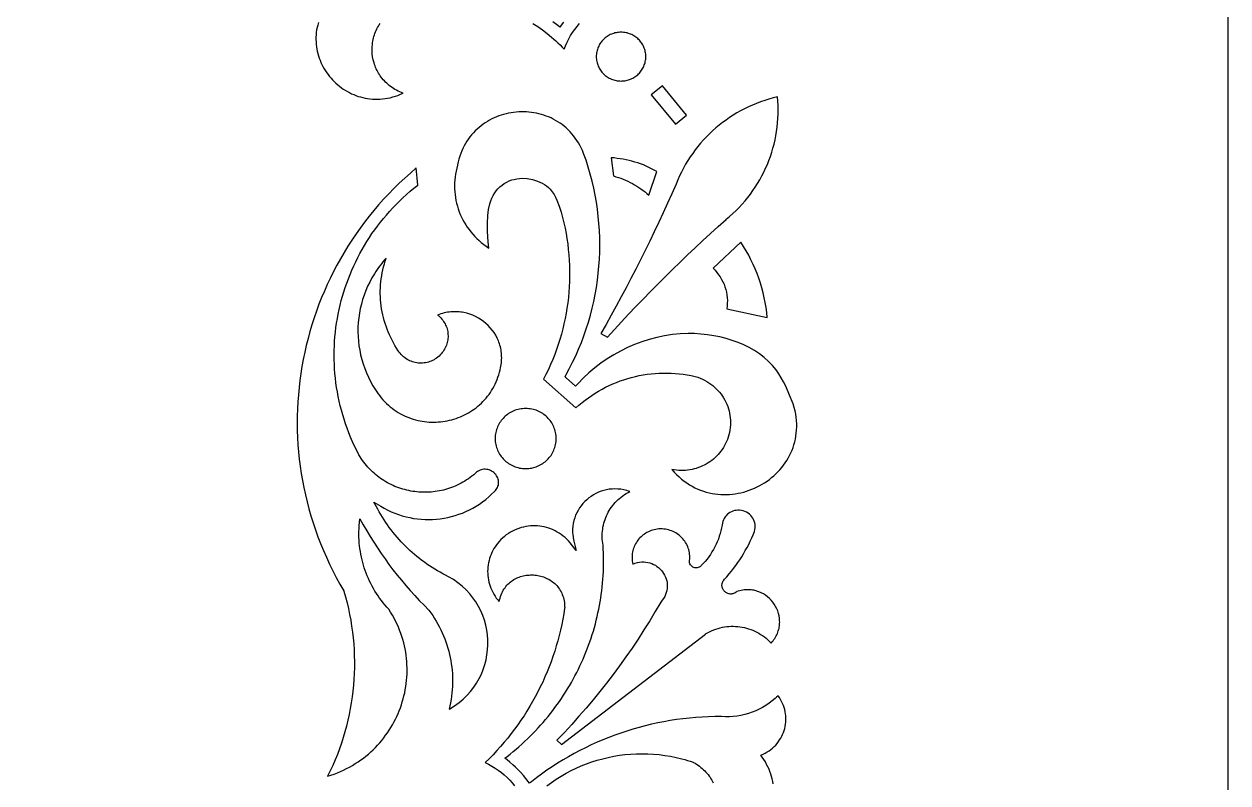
# Model space of a CAD drawing. Extents: x -978 to -643, y -359 to 426.
# Drawn here: x -810.8 to -643.3, y -173.8 to -68.3 of the extents above; entities that cross this region are included whole.
import ezdxf

# ---------------------------------------------------------------- set-up
doc = ezdxf.new("R2010")
doc.units = 0
doc.layers.add('LAYER_1', color=18, linetype='CONTINUOUS')

msp = doc.modelspace()

# ---------------------------------------------------------------- linework, layer by layer
at = {"layer": 'LAYER_1'}
for points in [[(-643.34, -359.15), (-978.34, -359.15), (-978.34, 425.85), (-643.34, 425.85)], [(-727.95, -69.41), (-728.13, -69.42), (-728.3, -69.44), (-728.47, -69.47), (-728.64, -69.51), (-728.8, -69.56), (-728.96, -69.61), (-729.12, -69.67), (-729.27, -69.74), (-729.42, -69.81), (-729.56, -69.89), (-729.7, -69.98), (-729.84, -70.08), (-729.97, -70.18), (-730.09, -70.29), (-730.21, -70.4), (-730.33, -70.52), (-730.44, -70.64), (-730.54, -70.77), (-730.63, -70.9), (-730.72, -71.04), (-730.81, -71.18), (-730.88, -71.32), (-730.95, -71.48), (-731.01, -71.63), (-731.07, -71.79), (-731.11, -71.95), (-731.15, -72.11), (-731.18, -72.28), (-731.2, -72.45), (-731.22, -72.62), (-731.22, -72.8), (-731.22, -72.97), (-731.2, -73.14), (-731.18, -73.31), (-731.15, -73.48), (-731.11, -73.64), (-731.07, -73.8), (-731.01, -73.96), (-730.95, -74.12), (-730.88, -74.27), (-730.81, -74.41), (-730.72, -74.55), (-730.63, -74.69), (-730.54, -74.82), (-730.44, -74.95), (-730.33, -75.08), (-730.21, -75.19), (-730.09, -75.31), (-729.97, -75.41), (-729.84, -75.51), (-729.7, -75.61), (-729.56, -75.7), (-729.42, -75.78), (-729.27, -75.85), (-729.12, -75.92), (-728.96, -75.98), (-728.8, -76.03), (-728.64, -76.08), (-728.47, -76.12), (-728.3, -76.15), (-728.13, -76.17), (-727.95, -76.18), (-727.78, -76.19), (-727.6, -76.18), (-727.43, -76.17), (-727.25, -76.15), (-727.08, -76.12), (-726.92, -76.08), (-726.75, -76.03), (-726.59, -75.98), (-726.44, -75.92), (-726.28, -75.85), (-726.14, -75.78), (-725.99, -75.7), (-725.85, -75.61), (-725.72, -75.51), (-725.59, -75.41), (-725.46, -75.31), (-725.34, -75.19), (-725.23, -75.08), (-725.12, -74.95), (-725.02, -74.82), (-724.92, -74.69), (-724.83, -74.55), (-724.75, -74.41), (-724.67, -74.27), (-724.6, -74.12), (-724.54, -73.96), (-724.49, -73.8), (-724.44, -73.64), (-724.4, -73.48), (-724.37, -73.31), (-724.35, -73.14), (-724.34, -72.97), (-724.33, -72.8), (-724.34, -72.62), (-724.35, -72.45), (-724.37, -72.28), (-724.4, -72.11), (-724.44, -71.95), (-724.49, -71.79), (-724.54, -71.63), (-724.6, -71.48), (-724.67, -71.32), (-724.75, -71.18), (-724.83, -71.04), (-724.92, -70.9), (-725.02, -70.77), (-725.12, -70.64), (-725.23, -70.52), (-725.34, -70.4), (-725.46, -70.29), (-725.59, -70.18), (-725.72, -70.08), (-725.85, -69.98), (-725.99, -69.89), (-726.14, -69.81), (-726.28, -69.74), (-726.44, -69.67), (-726.59, -69.61), (-726.75, -69.56), (-726.92, -69.51), (-727.08, -69.47), (-727.25, -69.44), (-727.43, -69.42), (-727.6, -69.41), (-727.78, -69.4)], [(-723.57, -78.09), (-720.19, -82.17), (-718.66, -80.94), (-722.03, -76.86)], [(-706.61, -78.54), (-707.21, -78.7), (-707.79, -78.89), (-708.37, -79.09), (-708.94, -79.3), (-709.5, -79.54), (-710.06, -79.79), (-710.6, -80.06), (-711.14, -80.34), (-711.66, -80.63), (-712.17, -80.95), (-712.68, -81.27), (-713.17, -81.61), (-713.66, -81.97), (-714.13, -82.34), (-714.59, -82.72), (-715.04, -83.12), (-715.47, -83.53), (-715.89, -83.96), (-716.3, -84.39), (-716.7, -84.84), (-717.09, -85.3), (-717.46, -85.77), (-717.81, -86.26), (-718.15, -86.75), (-718.48, -87.26), (-718.79, -87.77), (-719.08, -88.3), (-719.36, -88.84), (-719.63, -89.38), (-719.88, -89.94), (-720.11, -90.51), (-720.11, -90.51), (-720.12, -90.53), (-720.12, -90.54), (-720.71, -91.87), (-721.3, -93.19), (-721.91, -94.51), (-722.52, -95.83), (-723.15, -97.14), (-723.78, -98.45), (-724.42, -99.76), (-725.07, -101.06), (-725.73, -102.35), (-726.4, -103.64), (-727.08, -104.93), (-727.76, -106.21), (-728.46, -107.49), (-729.16, -108.76), (-729.87, -110.03), (-730.6, -111.29), (-729.68, -111.8), (-728.7, -110.73), (-727.72, -109.67), (-726.72, -108.61), (-725.72, -107.55), (-724.71, -106.51), (-723.7, -105.47), (-722.68, -104.43), (-721.65, -103.41), (-720.61, -102.39), (-719.57, -101.37), (-718.52, -100.37), (-717.46, -99.37), (-716.4, -98.38), (-715.33, -97.39), (-714.25, -96.42), (-713.16, -95.45), (-713.16, -95.44), (-713.14, -95.43), (-713.14, -95.42), (-712.67, -95.03), (-712.21, -94.62), (-711.77, -94.19), (-711.34, -93.76), (-710.93, -93.32), (-710.53, -92.86), (-710.15, -92.39), (-709.78, -91.92), (-709.43, -91.43), (-709.1, -90.93), (-708.78, -90.43), (-708.47, -89.91), (-708.19, -89.39), (-707.92, -88.86), (-707.66, -88.32), (-707.42, -87.78), (-707.2, -87.22), (-707, -86.67), (-706.81, -86.1), (-706.64, -85.53), (-706.49, -84.96), (-706.35, -84.38), (-706.24, -83.79), (-706.14, -83.2), (-706.06, -82.61), (-705.99, -82.01), (-705.95, -81.41), (-705.92, -80.81), (-705.92, -80.21), (-705.93, -79.6), (-705.96, -79), (-706.01, -78.39)], [(-741.66, -80.47), (-742.01, -80.49), (-742.37, -80.51), (-742.72, -80.55), (-743.07, -80.6), (-743.42, -80.67), (-743.76, -80.74), (-744.11, -80.83), (-744.44, -80.94), (-744.78, -81.05), (-745.11, -81.18), (-745.44, -81.32), (-745.76, -81.47), (-746.07, -81.63), (-746.38, -81.81), (-746.68, -82), (-746.98, -82.2), (-747.26, -82.41), (-747.54, -82.64), (-747.81, -82.87), (-748.07, -83.12), (-748.32, -83.38), (-748.57, -83.66), (-748.8, -83.94), (-749.02, -84.24), (-749.23, -84.55), (-749.42, -84.87), (-749.61, -85.2), (-749.78, -85.55), (-749.94, -85.9), (-750.08, -86.27), (-750.21, -86.65), (-750.33, -87.04), (-750.43, -87.44), (-750.52, -87.86), (-750.53, -87.89), (-750.64, -88.3), (-750.73, -88.71), (-750.81, -89.12), (-750.87, -89.53), (-750.91, -89.95), (-750.94, -90.36), (-750.95, -90.77), (-750.94, -91.18), (-750.92, -91.59), (-750.88, -91.99), (-750.82, -92.4), (-750.75, -92.8), (-750.66, -93.19), (-750.55, -93.59), (-750.43, -93.97), (-750.3, -94.36), (-750.15, -94.73), (-749.98, -95.1), (-749.8, -95.47), (-749.6, -95.83), (-749.39, -96.18), (-749.17, -96.52), (-748.93, -96.85), (-748.68, -97.18), (-748.41, -97.49), (-748.13, -97.8), (-747.84, -98.1), (-747.54, -98.38), (-747.22, -98.66), (-746.88, -98.92), (-746.54, -99.17), (-746.18, -99.41), (-746.25, -98.55), (-746.34, -97.11), (-746.36, -96), (-746.3, -94.88), (-746.2, -94.07), (-746.03, -93.27), (-745.9, -92.87), (-745.75, -92.49), (-745.57, -92.11), (-745.36, -91.76), (-745.14, -91.46), (-744.9, -91.17), (-744.63, -90.91), (-744.33, -90.67), (-744.02, -90.45), (-743.69, -90.25), (-743.34, -90.09), (-742.98, -89.95), (-742.63, -89.86), (-742.28, -89.79), (-741.92, -89.74), (-741.55, -89.72), (-740.82, -89.76), (-740.1, -89.88), (-739.41, -90.1), (-738.76, -90.39), (-738.45, -90.57), (-738.16, -90.77), (-737.89, -90.99), (-737.64, -91.23), (-737.35, -91.58), (-737.09, -91.95), (-736.88, -92.34), (-736.69, -92.74), (-736.37, -93.58), (-736.11, -94.43), (-736.1, -94.44), (-735.91, -95.17), (-735.73, -95.9), (-735.57, -96.64), (-735.43, -97.37), (-735.31, -98.11), (-735.2, -98.85), (-735.12, -99.6), (-735.04, -100.34), (-734.99, -101.08), (-734.96, -101.83), (-734.94, -102.57), (-734.94, -103.31), (-734.96, -104.06), (-734.99, -104.8), (-735.04, -105.54), (-735.11, -106.28), (-735.2, -107.02), (-735.3, -107.76), (-735.42, -108.49), (-735.56, -109.22), (-735.72, -109.95), (-735.89, -110.67), (-736.08, -111.39), (-736.29, -112.11), (-736.51, -112.82), (-736.76, -113.53), (-737.01, -114.24), (-737.29, -114.93), (-737.58, -115.63), (-737.89, -116.32), (-738.22, -117), (-738.56, -117.67), (-734.05, -121.64), (-733.63, -121.27), (-733.2, -120.9), (-732.76, -120.56), (-732.31, -120.22), (-731.85, -119.9), (-731.38, -119.6), (-730.9, -119.31), (-730.42, -119.04), (-729.93, -118.78), (-729.43, -118.54), (-728.93, -118.31), (-728.41, -118.1), (-727.9, -117.9), (-727.38, -117.72), (-726.85, -117.56), (-726.32, -117.41), (-725.78, -117.27), (-725.24, -117.16), (-724.69, -117.06), (-724.15, -116.97), (-723.6, -116.9), (-723.04, -116.85), (-722.49, -116.82), (-721.93, -116.8), (-721.37, -116.8), (-720.82, -116.82), (-720.26, -116.85), (-719.7, -116.9), (-719.14, -116.97), (-718.58, -117.05), (-718.02, -117.15), (-717.47, -117.27), (-717.45, -117.28), (-717.11, -117.38), (-716.78, -117.5), (-716.46, -117.64), (-716.15, -117.79), (-715.85, -117.96), (-715.56, -118.14), (-715.29, -118.33), (-715.02, -118.53), (-714.77, -118.75), (-714.52, -118.98), (-714.3, -119.21), (-714.08, -119.46), (-713.87, -119.72), (-713.68, -119.99), (-713.51, -120.26), (-713.34, -120.55), (-713.2, -120.84), (-713.06, -121.14), (-712.94, -121.44), (-712.84, -121.75), (-712.75, -122.07), (-712.68, -122.39), (-712.62, -122.71), (-712.58, -123.04), (-712.55, -123.37), (-712.55, -123.71), (-712.56, -124.04), (-712.58, -124.38), (-712.63, -124.72), (-712.69, -125.05), (-712.77, -125.39), (-712.87, -125.73), (-712.98, -126.03), (-713.1, -126.32), (-713.23, -126.61), (-713.38, -126.88), (-713.53, -127.15), (-713.7, -127.41), (-713.88, -127.66), (-714.07, -127.9), (-714.27, -128.13), (-714.48, -128.35), (-714.7, -128.56), (-714.93, -128.76), (-715.16, -128.94), (-715.41, -129.12), (-715.66, -129.29), (-715.92, -129.45), (-716.19, -129.59), (-716.46, -129.72), (-716.74, -129.84), (-717.02, -129.95), (-717.31, -130.05), (-717.6, -130.13), (-717.9, -130.2), (-718.21, -130.26), (-718.51, -130.3), (-718.82, -130.33), (-719.13, -130.34), (-719.44, -130.35), (-719.76, -130.33), (-720.08, -130.3), (-720.39, -130.26), (-720.71, -130.2), (-720.38, -130.57), (-720.05, -130.91), (-719.7, -131.24), (-719.35, -131.54), (-718.99, -131.82), (-718.62, -132.08), (-718.25, -132.32), (-717.87, -132.54), (-717.49, -132.74), (-717.1, -132.92), (-716.71, -133.08), (-716.32, -133.22), (-715.92, -133.34), (-715.52, -133.44), (-715.12, -133.53), (-714.71, -133.6), (-714.31, -133.65), (-713.9, -133.68), (-713.5, -133.69), (-713.1, -133.69), (-712.69, -133.67), (-712.29, -133.64), (-711.89, -133.59), (-711.5, -133.52), (-711.1, -133.44), (-710.71, -133.34), (-710.33, -133.23), (-709.95, -133.1), (-709.58, -132.96), (-709.21, -132.8), (-708.84, -132.63), (-708.49, -132.45), (-708.14, -132.25), (-707.8, -132.04), (-707.47, -131.82), (-707.14, -131.59), (-706.83, -131.34), (-706.53, -131.08), (-706.23, -130.81), (-705.95, -130.53), (-705.68, -130.24), (-705.42, -129.94), (-705.18, -129.62), (-704.94, -129.3), (-704.72, -128.96), (-704.52, -128.62), (-704.33, -128.27), (-704.15, -127.91), (-703.99, -127.54), (-703.85, -127.16), (-703.72, -126.77), (-703.61, -126.37), (-703.52, -125.97), (-703.45, -125.56), (-703.39, -125.14), (-703.35, -124.72), (-703.34, -124.29), (-703.34, -123.85), (-703.37, -123.4), (-703.41, -122.95), (-703.48, -122.5), (-703.57, -122.04), (-703.69, -121.57), (-703.82, -121.1), (-704.33, -119.85), (-704.87, -118.61), (-705.16, -118.02), (-705.48, -117.45), (-705.82, -116.89), (-706.19, -116.37), (-706.7, -115.75), (-707.26, -115.17), (-707.86, -114.63), (-708.52, -114.14), (-709.21, -113.68), (-709.94, -113.26), (-710.7, -112.88), (-711.5, -112.55), (-712.32, -112.25), (-713.16, -111.99), (-714.01, -111.78), (-714.89, -111.6), (-715.77, -111.47), (-716.66, -111.37), (-717.55, -111.32), (-718.43, -111.31), (-719.54, -111.35), (-720.64, -111.45), (-721.73, -111.61), (-722.8, -111.84), (-723.85, -112.11), (-724.89, -112.44), (-725.9, -112.83), (-726.89, -113.26), (-727.86, -113.74), (-728.8, -114.26), (-729.71, -114.83), (-730.58, -115.43), (-731.43, -116.08), (-732.24, -116.76), (-733.02, -117.48), (-733.75, -118.23), (-734.12, -118.62), (-735.4, -117.45), (-735.57, -117.29), (-735.46, -117.09), (-734.98, -116.2), (-734.52, -115.3), (-734.09, -114.39), (-733.68, -113.47), (-733.3, -112.54), (-732.95, -111.6), (-732.62, -110.66), (-732.32, -109.71), (-732.04, -108.76), (-731.79, -107.79), (-731.57, -106.83), (-731.37, -105.86), (-731.2, -104.88), (-731.06, -103.9), (-730.94, -102.92), (-730.85, -101.93), (-730.78, -100.95), (-730.74, -99.96), (-730.73, -98.97), (-730.74, -97.98), (-730.78, -96.99), (-730.85, -96), (-730.94, -95.01), (-731.06, -94.02), (-731.21, -93.04), (-731.38, -92.06), (-731.58, -91.08), (-731.8, -90.1), (-732.06, -89.13), (-732.34, -88.17), (-732.64, -87.21), (-732.98, -86.25), (-733.14, -85.86), (-733.32, -85.48), (-733.5, -85.12), (-733.7, -84.77), (-733.92, -84.44), (-734.14, -84.12), (-734.37, -83.81), (-734.62, -83.52), (-734.87, -83.24), (-735.13, -82.97), (-735.4, -82.72), (-735.69, -82.48), (-735.97, -82.25), (-736.27, -82.04), (-736.57, -81.85), (-736.88, -81.66), (-737.2, -81.49), (-737.52, -81.33), (-737.85, -81.19), (-738.18, -81.06), (-738.52, -80.94), (-738.86, -80.84), (-739.2, -80.75), (-739.55, -80.67), (-739.89, -80.6), (-740.25, -80.55), (-740.6, -80.51), (-740.95, -80.49), (-741.31, -80.47)], [(-728.82, -89.39), (-728.48, -89.49), (-728.14, -89.6), (-727.81, -89.72), (-727.48, -89.85), (-727.15, -89.99), (-726.83, -90.13), (-726.52, -90.29), (-726.2, -90.45), (-725.9, -90.63), (-725.6, -90.81), (-725.3, -91), (-725.01, -91.2), (-724.72, -91.4), (-724.44, -91.62), (-724.17, -91.84), (-723.91, -92.08), (-722.79, -88.79), (-723.16, -88.58), (-723.53, -88.39), (-723.9, -88.2), (-724.29, -88.03), (-724.67, -87.86), (-725.06, -87.71), (-725.46, -87.58), (-725.85, -87.45), (-726.26, -87.33), (-726.66, -87.23), (-727.07, -87.14), (-727.48, -87.06), (-727.9, -86.99), (-728.31, -86.94), (-728.73, -86.89), (-729.15, -86.86)], [(-757.08, -88.98), (-757.87, -89.68), (-758.63, -90.4), (-759.38, -91.14), (-760.11, -91.88), (-760.82, -92.64), (-761.51, -93.42), (-762.18, -94.2), (-762.82, -95), (-763.45, -95.81), (-764.06, -96.63), (-764.65, -97.46), (-765.22, -98.31), (-765.77, -99.16), (-766.3, -100.02), (-766.81, -100.9), (-767.3, -101.78), (-767.77, -102.67), (-768.22, -103.57), (-768.65, -104.47), (-769.05, -105.39), (-769.44, -106.31), (-769.81, -107.24), (-770.15, -108.18), (-770.48, -109.12), (-770.78, -110.07), (-771.07, -111.02), (-771.33, -111.98), (-771.57, -112.95), (-771.79, -113.91), (-771.99, -114.89), (-772.17, -115.87), (-772.33, -116.85), (-772.47, -117.83), (-772.58, -118.82), (-772.67, -119.81), (-772.75, -120.8), (-772.8, -121.79), (-772.83, -122.78), (-772.83, -123.78), (-772.82, -124.78), (-772.78, -125.77), (-772.73, -126.77), (-772.65, -127.76), (-772.54, -128.76), (-772.42, -129.75), (-772.27, -130.75), (-772.11, -131.74), (-771.92, -132.73), (-771.7, -133.71), (-771.47, -134.7), (-771.21, -135.68), (-770.93, -136.65), (-770.63, -137.63), (-770.31, -138.59), (-769.96, -139.56), (-769.59, -140.52), (-769.2, -141.47), (-768.78, -142.42), (-768.35, -143.36), (-767.89, -144.29), (-767.4, -145.22), (-766.89, -146.14), (-766.36, -147.06), (-766.34, -147.12), (-766.11, -147.93), (-765.9, -148.74), (-765.71, -149.55), (-765.54, -150.36), (-765.39, -151.18), (-765.26, -151.99), (-765.15, -152.81), (-765.05, -153.63), (-764.98, -154.45), (-764.93, -155.28), (-764.89, -156.1), (-764.88, -156.92), (-764.88, -157.74), (-764.91, -158.57), (-764.95, -159.39), (-765.01, -160.21), (-765.1, -161.02), (-765.2, -161.84), (-765.32, -162.65), (-765.46, -163.46), (-765.62, -164.27), (-765.79, -165.08), (-765.99, -165.88), (-766.2, -166.68), (-766.44, -167.47), (-766.69, -168.26), (-766.96, -169.04), (-767.25, -169.82), (-767.56, -170.59), (-767.89, -171.36), (-768.24, -172.12), (-768.61, -172.87), (-768.14, -172.72), (-767.69, -172.56), (-767.24, -172.39), (-766.81, -172.2), (-766.38, -172), (-765.96, -171.8), (-765.55, -171.58), (-765.15, -171.35), (-764.76, -171.11), (-764.37, -170.86), (-764, -170.6), (-763.63, -170.33), (-763.28, -170.05), (-762.93, -169.77), (-762.6, -169.47), (-762.27, -169.17), (-761.96, -168.85), (-761.65, -168.53), (-761.36, -168.2), (-761.07, -167.87), (-760.8, -167.52), (-760.53, -167.17), (-760.28, -166.82), (-760.04, -166.45), (-759.8, -166.08), (-759.58, -165.71), (-759.37, -165.32), (-759.17, -164.94), (-758.98, -164.55), (-758.8, -164.15), (-758.64, -163.75), (-758.48, -163.34), (-758.34, -162.93), (-758.21, -162.52), (-758.09, -162.1), (-757.98, -161.68), (-757.88, -161.26), (-757.8, -160.83), (-757.72, -160.4), (-757.66, -159.97), (-757.61, -159.54), (-757.58, -159.1), (-757.55, -158.67), (-757.54, -158.23), (-757.54, -157.79), (-757.56, -157.35), (-757.58, -156.92), (-757.62, -156.48), (-757.68, -156.04), (-757.74, -155.6), (-757.82, -155.16), (-757.91, -154.72), (-758.02, -154.29), (-758.14, -153.85), (-758.27, -153.42), (-758.42, -152.99), (-758.58, -152.56), (-758.75, -152.13), (-758.94, -151.71), (-759.15, -151.29), (-759.36, -150.87), (-759.59, -150.46), (-759.84, -150.05), (-760.1, -149.65), (-760.37, -149.35), (-760.63, -149.04), (-760.88, -148.74), (-761.13, -148.42), (-761.37, -148.1), (-761.59, -147.77), (-761.81, -147.44), (-762.02, -147.11), (-762.22, -146.77), (-762.41, -146.42), (-762.6, -146.07), (-762.77, -145.72), (-762.93, -145.36), (-763.09, -145), (-763.23, -144.63), (-763.37, -144.26), (-763.5, -143.89), (-763.61, -143.52), (-763.72, -143.14), (-763.82, -142.76), (-763.91, -142.38), (-763.98, -141.99), (-764.05, -141.6), (-764.11, -141.21), (-764.16, -140.82), (-764.2, -140.43), (-764.22, -140.03), (-764.24, -139.64), (-764.25, -139.24), (-764.25, -138.84), (-764.23, -138.45), (-764.21, -138.05), (-764.14, -137.05), (-763.64, -137.92), (-763.17, -138.73), (-762.69, -139.53), (-762.19, -140.33), (-761.68, -141.11), (-761.16, -141.88), (-760.62, -142.65), (-760.07, -143.4), (-759.51, -144.15), (-758.93, -144.89), (-758.34, -145.61), (-757.73, -146.33), (-757.12, -147.03), (-756.49, -147.73), (-755.85, -148.41), (-755.19, -149.08), (-754.53, -149.75), (-754.5, -149.78), (-754.23, -150.15), (-753.97, -150.53), (-753.72, -150.92), (-753.48, -151.31), (-753.26, -151.71), (-753.04, -152.11), (-752.84, -152.52), (-752.65, -152.93), (-752.47, -153.34), (-752.3, -153.76), (-752.15, -154.19), (-752, -154.61), (-751.87, -155.04), (-751.75, -155.48), (-751.65, -155.91), (-751.55, -156.35), (-751.47, -156.79), (-751.4, -157.24), (-751.34, -157.68), (-751.29, -158.13), (-751.25, -158.58), (-751.23, -159.03), (-751.22, -159.48), (-751.22, -159.93), (-751.24, -160.38), (-751.27, -160.83), (-751.31, -161.28), (-751.36, -161.74), (-751.42, -162.19), (-751.5, -162.64), (-751.59, -163.09), (-751.7, -163.53), (-751.59, -163.48), (-750.93, -163.06), (-750.3, -162.61), (-749.73, -162.13), (-749.2, -161.61), (-748.71, -161.07), (-748.27, -160.49), (-747.87, -159.9), (-747.52, -159.29), (-747.21, -158.65), (-746.95, -158), (-746.73, -157.34), (-746.56, -156.66), (-746.43, -155.98), (-746.35, -155.29), (-746.31, -154.6), (-746.32, -153.91), (-746.37, -153.21), (-746.46, -152.53), (-746.6, -151.84), (-746.79, -151.17), (-747.02, -150.51), (-747.29, -149.87), (-747.61, -149.24), (-747.98, -148.63), (-748.39, -148.04), (-748.84, -147.48), (-749.34, -146.94), (-749.89, -146.43), (-750.48, -145.95), (-751.11, -145.51), (-751.79, -145.11), (-752.18, -144.91), (-752.57, -144.71), (-752.95, -144.5), (-753.33, -144.28), (-753.7, -144.06), (-754.07, -143.83), (-754.43, -143.59), (-754.79, -143.35), (-755.14, -143.1), (-755.49, -142.84), (-755.83, -142.58), (-756.17, -142.31), (-756.5, -142.03), (-756.83, -141.75), (-757.15, -141.46), (-757.46, -141.17), (-757.77, -140.87), (-758.07, -140.56), (-758.37, -140.25), (-758.66, -139.93), (-758.94, -139.61), (-759.22, -139.28), (-759.49, -138.95), (-759.76, -138.61), (-760.02, -138.27), (-760.27, -137.92), (-760.51, -137.56), (-760.75, -137.2), (-760.98, -136.84), (-761.21, -136.47), (-761.43, -136.09), (-761.64, -135.72), (-762.16, -134.75), (-761.21, -135.32), (-760.73, -135.6), (-760.24, -135.85), (-759.74, -136.08), (-759.23, -136.29), (-758.72, -136.48), (-758.21, -136.64), (-757.69, -136.78), (-757.16, -136.9), (-756.64, -137), (-756.11, -137.07), (-755.58, -137.12), (-755.05, -137.15), (-754.52, -137.16), (-753.99, -137.14), (-753.46, -137.11), (-752.93, -137.05), (-752.41, -136.97), (-751.89, -136.87), (-751.37, -136.75), (-750.86, -136.61), (-750.36, -136.44), (-749.86, -136.26), (-749.37, -136.05), (-748.88, -135.82), (-748.41, -135.58), (-747.94, -135.31), (-747.49, -135.02), (-747.05, -134.71), (-746.61, -134.38), (-746.19, -134.03), (-745.79, -133.66), (-745.39, -133.27), (-745.38, -133.25), (-745.25, -133.12), (-745.14, -132.99), (-745.04, -132.84), (-744.96, -132.69), (-744.9, -132.53), (-744.85, -132.37), (-744.83, -132.2), (-744.81, -132.03), (-744.82, -131.86), (-744.84, -131.7), (-744.88, -131.53), (-744.93, -131.37), (-745.01, -131.22), (-745.1, -131.07), (-745.2, -130.92), (-745.33, -130.79), (-745.34, -130.78), (-745.48, -130.64), (-745.63, -130.52), (-745.79, -130.42), (-745.95, -130.34), (-746.13, -130.27), (-746.31, -130.22), (-746.49, -130.19), (-746.67, -130.18), (-746.85, -130.18), (-747.04, -130.21), (-747.22, -130.25), (-747.39, -130.31), (-747.56, -130.38), (-747.73, -130.48), (-747.88, -130.59), (-748.03, -130.72), (-748.04, -130.73), (-748.28, -130.93), (-748.52, -131.13), (-748.76, -131.31), (-749.01, -131.49), (-749.26, -131.66), (-749.52, -131.82), (-749.78, -131.97), (-750.04, -132.12), (-750.3, -132.26), (-750.57, -132.39), (-750.84, -132.51), (-751.11, -132.62), (-751.38, -132.72), (-751.66, -132.82), (-751.93, -132.91), (-752.21, -132.99), (-752.49, -133.07), (-752.77, -133.13), (-753.06, -133.19), (-753.34, -133.24), (-753.63, -133.28), (-753.91, -133.32), (-754.2, -133.34), (-754.48, -133.36), (-754.77, -133.38), (-755.05, -133.38), (-755.34, -133.38), (-755.63, -133.37), (-755.91, -133.35), (-756.2, -133.32), (-756.48, -133.29), (-756.76, -133.25), (-757.04, -133.2), (-757.32, -133.14), (-757.6, -133.08), (-757.88, -133.01), (-758.15, -132.93), (-758.42, -132.85), (-758.7, -132.76), (-758.96, -132.66), (-759.23, -132.55), (-759.49, -132.44), (-759.75, -132.31), (-760.01, -132.19), (-760.26, -132.05), (-760.51, -131.91), (-760.76, -131.76), (-761, -131.6), (-761.24, -131.44), (-761.48, -131.27), (-761.71, -131.09), (-761.93, -130.91), (-762.15, -130.72), (-762.37, -130.52), (-762.58, -130.31), (-762.79, -130.1), (-762.99, -129.88), (-763.19, -129.66), (-763.38, -129.43), (-763.56, -129.19), (-763.74, -128.94), (-763.92, -128.69), (-764.08, -128.43), (-764.24, -128.17), (-764.25, -128.16), (-764.56, -127.56), (-764.85, -126.95), (-765.13, -126.34), (-765.4, -125.72), (-765.65, -125.11), (-765.88, -124.48), (-766.1, -123.86), (-766.31, -123.23), (-766.5, -122.61), (-766.68, -121.97), (-766.84, -121.34), (-766.99, -120.71), (-767.12, -120.07), (-767.24, -119.43), (-767.35, -118.79), (-767.44, -118.15), (-767.51, -117.51), (-767.58, -116.87), (-767.63, -116.23), (-767.66, -115.59), (-767.68, -114.94), (-767.69, -114.3), (-767.68, -113.66), (-767.66, -113.02), (-767.63, -112.38), (-767.58, -111.75), (-767.52, -111.11), (-767.44, -110.48), (-767.35, -109.84), (-767.25, -109.21), (-767.13, -108.59), (-767, -107.96), (-766.86, -107.34), (-766.7, -106.72), (-766.53, -106.1), (-766.35, -105.49), (-766.15, -104.88), (-765.95, -104.28), (-765.72, -103.68), (-765.49, -103.08), (-765.24, -102.49), (-764.98, -101.9), (-764.7, -101.32), (-764.42, -100.74), (-764.12, -100.17), (-763.8, -99.61), (-763.48, -99.05), (-763.14, -98.5), (-762.79, -97.95), (-762.43, -97.41), (-762.05, -96.88), (-761.66, -96.35), (-761.26, -95.83), (-760.85, -95.32), (-760.43, -94.82), (-759.99, -94.32), (-759.54, -93.83), (-759.08, -93.35), (-758.6, -92.88), (-758.12, -92.42), (-757.62, -91.97), (-757.11, -91.52), (-756.59, -91.09), (-756.05, -90.67), (-756.28, -88.28)], [(-714.98, -102.23), (-714.7, -102.51), (-714.44, -102.81), (-714.2, -103.12), (-713.98, -103.44), (-713.78, -103.77), (-713.61, -104.11), (-713.45, -104.46), (-713.32, -104.82), (-713.2, -105.19), (-713.11, -105.57), (-713.05, -105.94), (-713, -106.33), (-712.98, -106.71), (-712.99, -107.1), (-713.01, -107.49), (-713.07, -107.88), (-707.43, -109.09), (-707.5, -108.39), (-707.6, -107.7), (-707.71, -107), (-707.85, -106.32), (-708.01, -105.63), (-708.18, -104.96), (-708.38, -104.29), (-708.61, -103.62), (-708.85, -102.97), (-709.11, -102.32), (-709.4, -101.68), (-709.7, -101.04), (-710.02, -100.42), (-710.37, -99.8), (-710.73, -99.2), (-711.12, -98.61)], [(-760.68, -101.07), (-760.9, -101.33), (-761.12, -101.6), (-761.33, -101.87), (-761.53, -102.14), (-761.73, -102.41), (-761.91, -102.69), (-762.1, -102.98), (-762.44, -103.55), (-762.75, -104.14), (-763.04, -104.73), (-763.3, -105.34), (-763.53, -105.95), (-763.74, -106.57), (-763.91, -107.2), (-764.06, -107.83), (-764.18, -108.47), (-764.27, -109.11), (-764.34, -109.76), (-764.38, -110.4), (-764.38, -111.05), (-764.37, -111.7), (-764.32, -112.35), (-764.24, -112.99), (-764.14, -113.63), (-764.01, -114.27), (-763.85, -114.9), (-763.66, -115.53), (-763.44, -116.15), (-763.2, -116.77), (-762.93, -117.37), (-762.62, -117.97), (-762.3, -118.56), (-762.12, -118.84), (-761.94, -119.13), (-761.75, -119.41), (-761.55, -119.69), (-761.35, -119.97), (-761.14, -120.24), (-760.9, -120.52), (-760.65, -120.78), (-760.4, -121.03), (-760.14, -121.26), (-759.88, -121.49), (-759.61, -121.7), (-759.34, -121.91), (-759.06, -122.1), (-758.77, -122.28), (-758.48, -122.45), (-758.19, -122.6), (-757.9, -122.75), (-757.6, -122.88), (-757.29, -123), (-756.99, -123.11), (-756.68, -123.21), (-756.37, -123.3), (-756.06, -123.38), (-755.74, -123.45), (-755.43, -123.51), (-755.11, -123.55), (-754.79, -123.59), (-754.48, -123.61), (-754.16, -123.62), (-753.84, -123.63), (-753.52, -123.62), (-753.2, -123.6), (-752.89, -123.58), (-752.57, -123.54), (-752.26, -123.49), (-751.95, -123.43), (-751.64, -123.37), (-751.33, -123.29), (-751.03, -123.2), (-750.73, -123.1), (-750.43, -123), (-750.13, -122.88), (-749.84, -122.75), (-749.56, -122.62), (-749.27, -122.47), (-749, -122.32), (-748.72, -122.15), (-748.46, -121.98), (-748.2, -121.8), (-747.94, -121.61), (-747.69, -121.41), (-747.45, -121.2), (-747.21, -120.98), (-746.99, -120.75), (-746.76, -120.52), (-746.55, -120.27), (-746.35, -120.02), (-746.15, -119.76), (-745.96, -119.49), (-745.78, -119.21), (-745.61, -118.93), (-745.45, -118.63), (-745.3, -118.33), (-745.16, -118.02), (-745.03, -117.7), (-744.91, -117.37), (-744.8, -117.04), (-744.7, -116.69), (-744.61, -116.34), (-744.61, -116.33), (-744.55, -116.09), (-744.5, -115.86), (-744.46, -115.62), (-744.43, -115.39), (-744.4, -115.16), (-744.39, -114.92), (-744.38, -114.69), (-744.39, -114.47), (-744.4, -114.24), (-744.42, -114.02), (-744.44, -113.8), (-744.48, -113.58), (-744.52, -113.36), (-744.57, -113.15), (-744.63, -112.94), (-744.69, -112.73), (-744.76, -112.52), (-744.84, -112.32), (-745.02, -111.93), (-745.22, -111.55), (-745.45, -111.18), (-745.7, -110.84), (-745.97, -110.5), (-746.27, -110.19), (-746.58, -109.9), (-746.91, -109.63), (-747.26, -109.38), (-747.63, -109.15), (-748.01, -108.95), (-748.4, -108.77), (-748.81, -108.61), (-749.23, -108.49), (-749.65, -108.39), (-749.87, -108.35), (-750.09, -108.32), (-750.31, -108.29), (-750.54, -108.28), (-750.76, -108.27), (-750.99, -108.27), (-751.22, -108.28), (-751.44, -108.29), (-751.67, -108.32), (-751.91, -108.35), (-752.14, -108.39), (-752.37, -108.44), (-752.6, -108.5), (-752.83, -108.56), (-753.07, -108.64), (-753.3, -108.73), (-753.14, -108.86), (-752.99, -109), (-752.84, -109.14), (-752.71, -109.29), (-752.59, -109.45), (-752.47, -109.61), (-752.37, -109.78), (-752.27, -109.95), (-752.19, -110.12), (-752.11, -110.3), (-752.04, -110.48), (-751.99, -110.67), (-751.94, -110.85), (-751.9, -111.04), (-751.88, -111.23), (-751.86, -111.42), (-751.85, -111.61), (-751.85, -111.8), (-751.87, -111.99), (-751.89, -112.18), (-751.92, -112.37), (-751.96, -112.56), (-752.01, -112.74), (-752.08, -112.93), (-752.15, -113.11), (-752.23, -113.29), (-752.32, -113.46), (-752.43, -113.63), (-752.54, -113.8), (-752.66, -113.96), (-752.8, -114.12), (-752.94, -114.27), (-753.1, -114.43), (-753.27, -114.57), (-753.44, -114.71), (-753.62, -114.83), (-753.8, -114.94), (-753.99, -115.04), (-754.18, -115.13), (-754.37, -115.2), (-754.57, -115.27), (-754.77, -115.32), (-754.97, -115.36), (-755.18, -115.39), (-755.38, -115.41), (-755.59, -115.42), (-755.79, -115.41), (-756, -115.4), (-756.2, -115.37), (-756.4, -115.34), (-756.6, -115.29), (-756.8, -115.23), (-757, -115.16), (-757.19, -115.08), (-757.37, -114.99), (-757.55, -114.89), (-757.73, -114.78), (-757.9, -114.65), (-758.06, -114.52), (-758.22, -114.37), (-758.37, -114.22), (-758.51, -114.05), (-758.64, -113.88), (-758.77, -113.69), (-759, -113.33), (-759.23, -112.97), (-759.44, -112.6), (-759.64, -112.23), (-759.83, -111.85), (-760.01, -111.46), (-760.18, -111.08), (-760.33, -110.68), (-760.48, -110.29), (-760.61, -109.89), (-760.73, -109.49), (-760.83, -109.09), (-760.93, -108.68), (-761.01, -108.27), (-761.09, -107.86), (-761.15, -107.45), (-761.19, -107.03), (-761.23, -106.62), (-761.25, -106.2), (-761.27, -105.78), (-761.27, -105.36), (-761.25, -104.95), (-761.23, -104.53), (-761.19, -104.11), (-761.14, -103.69), (-761.08, -103.28), (-761.01, -102.86), (-760.92, -102.45), (-760.82, -102.04), (-760.71, -101.63), (-760.59, -101.22), (-760.45, -100.81)], [(-741.26, -121.73), (-741.48, -121.75), (-741.69, -121.77), (-741.9, -121.81), (-742.1, -121.86), (-742.31, -121.91), (-742.5, -121.98), (-742.7, -122.05), (-742.88, -122.14), (-743.07, -122.23), (-743.25, -122.33), (-743.42, -122.44), (-743.58, -122.56), (-743.74, -122.68), (-743.9, -122.81), (-744.05, -122.95), (-744.19, -123.1), (-744.32, -123.25), (-744.45, -123.41), (-744.56, -123.57), (-744.67, -123.74), (-744.78, -123.91), (-744.87, -124.09), (-744.96, -124.28), (-745.03, -124.47), (-745.1, -124.66), (-745.16, -124.86), (-745.2, -125.06), (-745.24, -125.27), (-745.27, -125.48), (-745.28, -125.69), (-745.29, -125.91), (-745.28, -126.12), (-745.27, -126.33), (-745.24, -126.54), (-745.2, -126.75), (-745.16, -126.95), (-745.1, -127.15), (-745.03, -127.34), (-744.96, -127.53), (-744.87, -127.72), (-744.78, -127.9), (-744.67, -128.07), (-744.56, -128.24), (-744.45, -128.41), (-744.32, -128.56), (-744.19, -128.72), (-744.05, -128.86), (-743.9, -129), (-743.74, -129.13), (-743.58, -129.25), (-743.42, -129.37), (-743.25, -129.48), (-743.07, -129.58), (-742.88, -129.67), (-742.7, -129.76), (-742.5, -129.83), (-742.31, -129.9), (-742.1, -129.95), (-741.9, -130), (-741.69, -130.04), (-741.48, -130.06), (-741.26, -130.08), (-741.04, -130.08), (-740.83, -130.08), (-740.61, -130.06), (-740.4, -130.04), (-740.19, -130), (-739.98, -129.95), (-739.78, -129.9), (-739.58, -129.83), (-739.39, -129.76), (-739.2, -129.67), (-739.02, -129.58), (-738.84, -129.48), (-738.67, -129.37), (-738.5, -129.25), (-738.34, -129.13), (-738.19, -129), (-738.04, -128.86), (-737.9, -128.72), (-737.77, -128.56), (-737.64, -128.41), (-737.52, -128.24), (-737.41, -128.07), (-737.31, -127.9), (-737.22, -127.72), (-737.13, -127.53), (-737.06, -127.34), (-736.99, -127.15), (-736.93, -126.95), (-736.88, -126.75), (-736.85, -126.54), (-736.82, -126.33), (-736.8, -126.12), (-736.8, -125.91), (-736.8, -125.69), (-736.82, -125.48), (-736.85, -125.27), (-736.88, -125.06), (-736.93, -124.86), (-736.99, -124.66), (-737.06, -124.47), (-737.13, -124.28), (-737.22, -124.09), (-737.31, -123.91), (-737.41, -123.74), (-737.52, -123.57), (-737.64, -123.41), (-737.77, -123.25), (-737.9, -123.1), (-738.04, -122.95), (-738.19, -122.81), (-738.34, -122.68), (-738.5, -122.56), (-738.67, -122.44), (-738.84, -122.33), (-739.02, -122.23), (-739.2, -122.14), (-739.39, -122.05), (-739.58, -121.98), (-739.78, -121.91), (-739.98, -121.86), (-740.19, -121.81), (-740.4, -121.77), (-740.61, -121.75), (-740.83, -121.73), (-741.04, -121.73)], [(-711.76, -135.89), (-711.99, -135.93), (-712.22, -135.99), (-712.43, -136.08), (-712.64, -136.19), (-712.83, -136.32), (-713, -136.46), (-713.17, -136.63), (-713.31, -136.81), (-713.43, -137), (-713.53, -137.21), (-713.62, -137.43), (-713.67, -137.67), (-713.7, -137.91), (-713.71, -137.94), (-713.78, -138.34), (-713.88, -138.73), (-713.98, -139.12), (-714.11, -139.5), (-714.24, -139.88), (-714.39, -140.25), (-714.56, -140.61), (-714.73, -140.97), (-714.92, -141.32), (-715.13, -141.67), (-715.34, -142.01), (-715.57, -142.34), (-715.81, -142.66), (-716.07, -142.98), (-716.33, -143.28), (-716.61, -143.58), (-716.68, -143.64), (-716.74, -143.7), (-716.81, -143.75), (-716.89, -143.79), (-717.04, -143.85), (-717.19, -143.89), (-717.34, -143.89), (-717.49, -143.87), (-717.64, -143.83), (-717.78, -143.77), (-717.9, -143.68), (-718.02, -143.58), (-718.11, -143.47), (-718.19, -143.33), (-718.24, -143.19), (-718.26, -143.03), (-718.26, -142.95), (-718.25, -142.86), (-718.24, -142.77), (-718.21, -142.69), (-718.21, -142.46), (-718.21, -142.23), (-718.23, -142), (-718.26, -141.78), (-718.3, -141.56), (-718.36, -141.35), (-718.42, -141.14), (-718.5, -140.94), (-718.59, -140.74), (-718.68, -140.55), (-718.79, -140.37), (-718.91, -140.19), (-719.04, -140.02), (-719.17, -139.85), (-719.32, -139.69), (-719.47, -139.55), (-719.63, -139.4), (-719.8, -139.27), (-719.98, -139.15), (-720.16, -139.03), (-720.35, -138.93), (-720.54, -138.83), (-720.74, -138.75), (-720.95, -138.67), (-721.16, -138.61), (-721.37, -138.56), (-721.59, -138.52), (-721.81, -138.49), (-722.04, -138.47), (-722.27, -138.47), (-722.5, -138.48), (-722.73, -138.5), (-722.95, -138.54), (-723.17, -138.58), (-723.38, -138.64), (-723.59, -138.7), (-723.79, -138.78), (-723.98, -138.87), (-724.17, -138.96), (-724.35, -139.07), (-724.52, -139.18), (-724.69, -139.3), (-724.85, -139.43), (-725, -139.57), (-725.15, -139.71), (-725.29, -139.87), (-725.42, -140.02), (-725.54, -140.19), (-725.65, -140.36), (-725.75, -140.53), (-725.85, -140.72), (-725.93, -140.9), (-726.01, -141.09), (-726.07, -141.29), (-726.13, -141.48), (-726.17, -141.68), (-726.21, -141.89), (-726.23, -142.1), (-726.24, -142.3), (-726.24, -142.52), (-726.23, -142.73), (-726.21, -142.94), (-726.17, -143.16), (-726.13, -143.37), (-725.81, -143.25), (-725.5, -143.16), (-725.2, -143.09), (-724.9, -143.06), (-724.6, -143.06), (-724.31, -143.08), (-724.03, -143.12), (-723.76, -143.19), (-723.5, -143.29), (-723.25, -143.4), (-723, -143.53), (-722.78, -143.68), (-722.56, -143.85), (-722.36, -144.04), (-722.17, -144.24), (-722, -144.45), (-721.85, -144.68), (-721.72, -144.92), (-721.6, -145.16), (-721.51, -145.42), (-721.43, -145.68), (-721.38, -145.94), (-721.35, -146.22), (-721.34, -146.49), (-721.36, -146.77), (-721.41, -147.04), (-721.48, -147.32), (-721.57, -147.59), (-721.7, -147.86), (-721.86, -148.13), (-722.04, -148.39), (-722.26, -148.64), (-723.02, -149.95), (-723.79, -151.24), (-724.59, -152.51), (-725.4, -153.78), (-726.24, -155.03), (-727.09, -156.27), (-727.97, -157.49), (-728.86, -158.7), (-729.78, -159.9), (-730.71, -161.08), (-731.66, -162.25), (-732.64, -163.4), (-733.63, -164.53), (-734.63, -165.66), (-735.66, -166.76), (-736.71, -167.85), (-736.05, -168.44), (-716.05, -153.09), (-716.02, -153.07), (-715.74, -152.91), (-715.46, -152.76), (-715.17, -152.62), (-714.88, -152.5), (-714.58, -152.4), (-714.28, -152.3), (-713.98, -152.22), (-713.68, -152.15), (-713.37, -152.1), (-713.07, -152.06), (-712.76, -152.03), (-712.45, -152.01), (-712.14, -152.01), (-711.84, -152.02), (-711.53, -152.04), (-711.23, -152.08), (-710.93, -152.13), (-710.62, -152.19), (-710.33, -152.26), (-710.03, -152.35), (-709.74, -152.45), (-709.46, -152.56), (-709.17, -152.69), (-708.9, -152.82), (-708.62, -152.97), (-708.36, -153.13), (-708.1, -153.3), (-707.84, -153.49), (-707.6, -153.68), (-707.36, -153.89), (-707.13, -154.11), (-706.91, -154.35), (-706.76, -154.19), (-706.63, -154.02), (-706.51, -153.86), (-706.39, -153.69), (-706.29, -153.53), (-706.19, -153.36), (-706.11, -153.18), (-706.03, -153.01), (-705.96, -152.84), (-705.9, -152.66), (-705.85, -152.48), (-705.8, -152.31), (-705.77, -152.13), (-705.74, -151.95), (-705.72, -151.77), (-705.71, -151.6), (-705.7, -151.42), (-705.71, -151.24), (-705.73, -150.89), (-705.79, -150.55), (-705.87, -150.21), (-705.98, -149.88), (-706.12, -149.56), (-706.28, -149.25), (-706.46, -148.95), (-706.66, -148.67), (-706.89, -148.4), (-707.13, -148.15), (-707.4, -147.91), (-707.68, -147.7), (-707.98, -147.51), (-708.29, -147.35), (-708.62, -147.21), (-708.79, -147.15), (-708.97, -147.1), (-709.14, -147.05), (-709.32, -147.01), (-709.5, -146.98), (-709.69, -146.96), (-709.88, -146.94), (-710.07, -146.93), (-710.26, -146.93), (-710.45, -146.94), (-710.65, -146.96), (-710.85, -146.99), (-711.05, -147.02), (-711.25, -147.07), (-711.46, -147.12), (-711.66, -147.19), (-711.77, -147.28), (-711.88, -147.36), (-712, -147.42), (-712.11, -147.47), (-712.23, -147.5), (-712.34, -147.52), (-712.46, -147.53), (-712.57, -147.53), (-712.68, -147.52), (-712.79, -147.49), (-712.9, -147.46), (-713, -147.41), (-713.1, -147.36), (-713.19, -147.3), (-713.28, -147.23), (-713.37, -147.16), (-713.44, -147.08), (-713.51, -146.99), (-713.57, -146.9), (-713.62, -146.8), (-713.67, -146.7), (-713.7, -146.59), (-713.72, -146.48), (-713.74, -146.37), (-713.74, -146.26), (-713.73, -146.15), (-713.71, -146.04), (-713.67, -145.92), (-713.62, -145.81), (-713.56, -145.7), (-713.48, -145.59), (-713.39, -145.48), (-713.06, -145.11), (-712.73, -144.73), (-712.42, -144.35), (-712.11, -143.96), (-711.82, -143.57), (-711.53, -143.16), (-711.26, -142.75), (-710.99, -142.34), (-710.73, -141.92), (-710.49, -141.49), (-710.25, -141.06), (-710.02, -140.62), (-709.8, -140.18), (-709.6, -139.73), (-709.4, -139.28), (-709.21, -138.82), (-709.15, -138.57), (-709.12, -138.33), (-709.11, -138.09), (-709.13, -137.85), (-709.17, -137.61), (-709.24, -137.39), (-709.34, -137.17), (-709.45, -136.96), (-709.59, -136.77), (-709.74, -136.59), (-709.91, -136.43), (-710.11, -136.28), (-710.31, -136.16), (-710.54, -136.05), (-710.77, -135.97), (-711.02, -135.91), (-711.03, -135.91), (-711.28, -135.88), (-711.52, -135.87)]]:
    msp.add_lwpolyline(points, close=True, dxfattribs=at)
for points in [[(-769.89, -68.06), (-769.98, -68.4), (-770.06, -68.74), (-770.13, -69.08), (-770.18, -69.42), (-770.21, -69.76), (-770.23, -70.09), (-770.23, -70.43), (-770.22, -70.76), (-770.2, -71.09), (-770.16, -71.42), (-770.11, -71.74), (-770.04, -72.06), (-769.97, -72.38), (-769.88, -72.7), (-769.77, -73), (-769.66, -73.31), (-769.53, -73.61), (-769.4, -73.9), (-769.25, -74.19), (-769.09, -74.48), (-768.92, -74.76), (-768.73, -75.03), (-768.54, -75.29), (-768.34, -75.55), (-768.13, -75.8), (-767.91, -76.04), (-767.68, -76.27), (-767.45, -76.5), (-767.2, -76.71), (-766.95, -76.92), (-766.69, -77.12), (-766.42, -77.3), (-766.14, -77.48), (-765.86, -77.65), (-765.57, -77.8), (-765.27, -77.95), (-764.97, -78.08), (-764.66, -78.21), (-764.35, -78.32), (-764.03, -78.41), (-763.71, -78.5), (-763.38, -78.57), (-763.05, -78.63), (-762.71, -78.68), (-762.37, -78.71), (-762.02, -78.72), (-761.68, -78.73), (-761.33, -78.71), (-760.97, -78.68), (-760.62, -78.64), (-760.26, -78.58), (-759.9, -78.51), (-759.54, -78.41), (-759.18, -78.3), (-758.82, -78.18), (-758.45, -78.03), (-758.09, -77.87), (-758.33, -77.78), (-758.57, -77.68), (-758.79, -77.58), (-759.02, -77.46), (-759.23, -77.35), (-759.44, -77.22), (-759.64, -77.09), (-759.84, -76.95), (-760.02, -76.81), (-760.2, -76.66), (-760.38, -76.5), (-760.55, -76.34), (-760.71, -76.18), (-760.86, -76.01), (-761, -75.84), (-761.14, -75.66), (-761.28, -75.47), (-761.4, -75.29), (-761.52, -75.1), (-761.63, -74.9), (-761.73, -74.71), (-761.83, -74.51), (-761.92, -74.3), (-762, -74.1), (-762.07, -73.89), (-762.14, -73.68), (-762.25, -73.26), (-762.34, -72.82), (-762.39, -72.39), (-762.42, -71.95), (-762.41, -71.51), (-762.38, -71.07), (-762.35, -70.85), (-762.32, -70.63), (-762.27, -70.42), (-762.22, -70.2), (-762.16, -69.99), (-762.1, -69.78), (-762.02, -69.57), (-761.94, -69.36), (-761.85, -69.15), (-761.76, -68.95), (-761.65, -68.75), (-761.54, -68.55), (-761.42, -68.36), (-761.29, -68.17)], [(-740.03, -68.2), (-739.36, -68.63), (-738.71, -69.09), (-738.07, -69.58), (-737.46, -70.09), (-737.15, -70.35), (-736.85, -70.62), (-736.56, -70.9), (-736.27, -71.18), (-735.98, -71.47), (-735.7, -71.77), (-735.51, -71.28), (-735.29, -70.8), (-735.06, -70.33), (-734.79, -69.88), (-734.51, -69.44), (-734.21, -69.01), (-733.88, -68.6), (-733.54, -68.21)], [(-735.8, -68.01), (-736.12, -68.43), (-736.3, -68.68), (-736.55, -68.49), (-737.27, -67.96)], [(-706.62, -173.9), (-706.68, -173.57), (-706.75, -173.23), (-706.84, -172.89), (-706.94, -172.55), (-707.06, -172.22), (-707.19, -171.88), (-707.35, -171.55), (-707.52, -171.21), (-707.7, -170.88), (-707.91, -170.55), (-708.13, -170.23), (-708.34, -169.94), (-708.01, -169.78), (-707.72, -169.64), (-707.45, -169.48), (-707.18, -169.31), (-706.93, -169.13), (-706.7, -168.94), (-706.47, -168.73), (-706.26, -168.52), (-706.07, -168.29), (-705.89, -168.05), (-705.72, -167.81), (-705.56, -167.56), (-705.42, -167.3), (-705.3, -167.04), (-705.19, -166.77), (-705.09, -166.49), (-705.01, -166.21), (-704.95, -165.93), (-704.9, -165.64), (-704.87, -165.35), (-704.85, -165.06), (-704.85, -164.76), (-704.86, -164.47), (-704.89, -164.18), (-704.94, -163.89), (-705, -163.6), (-705.08, -163.31), (-705.18, -163.02), (-705.3, -162.74), (-705.43, -162.46), (-705.58, -162.19), (-705.75, -161.92), (-705.93, -161.66), (-706.13, -161.85), (-706.33, -162.04), (-706.74, -162.39), (-707.17, -162.72), (-707.62, -163.02), (-708.08, -163.3), (-708.55, -163.55), (-709.04, -163.77), (-709.54, -163.97), (-710.04, -164.14), (-710.56, -164.29), (-711.09, -164.4), (-711.62, -164.49), (-712.16, -164.55), (-712.7, -164.58), (-713.25, -164.58), (-713.79, -164.56), (-714.69, -164.56), (-715.59, -164.59), (-716.49, -164.63), (-717.38, -164.69), (-718.27, -164.77), (-719.16, -164.87), (-720.05, -164.99), (-720.93, -165.12), (-721.81, -165.28), (-722.68, -165.45), (-723.55, -165.64), (-724.41, -165.85), (-725.27, -166.07), (-726.13, -166.32), (-726.97, -166.58), (-727.82, -166.86), (-728.65, -167.15), (-729.48, -167.47), (-730.31, -167.8), (-731.12, -168.14), (-731.93, -168.51), (-732.73, -168.89), (-733.52, -169.29), (-734.31, -169.71), (-735.09, -170.14), (-735.85, -170.59), (-736.61, -171.05), (-737.36, -171.54), (-738.1, -172.03), (-738.83, -172.55), (-739.55, -173.08), (-740.26, -173.63), (-740.5, -173.82), (-740.69, -173.57), (-741.02, -173.16), (-741.36, -172.76), (-741.71, -172.36), (-742.07, -171.98), (-742.45, -171.61), (-742.83, -171.26), (-743.23, -170.91), (-743.64, -170.58), (-743.94, -170.34), (-743.64, -170.11), (-743.21, -169.78), (-742.8, -169.44), (-742.39, -169.09), (-741.98, -168.75), (-741.58, -168.39), (-741.19, -168.03), (-740.8, -167.67), (-740.42, -167.29), (-740.05, -166.92), (-739.68, -166.54), (-739.32, -166.15), (-738.97, -165.76), (-738.62, -165.37), (-738.28, -164.97), (-737.94, -164.56), (-737.61, -164.15), (-737.29, -163.74), (-736.97, -163.32), (-736.67, -162.9), (-736.36, -162.47), (-736.07, -162.04), (-735.78, -161.6), (-735.5, -161.16), (-735.22, -160.72), (-734.95, -160.27), (-734.69, -159.82), (-734.44, -159.37), (-734.19, -158.91), (-733.95, -158.45), (-733.72, -157.98), (-733.49, -157.52), (-733.27, -157.04), (-733.06, -156.57), (-732.86, -156.09), (-732.66, -155.61), (-732.47, -155.13), (-732.29, -154.64), (-732.12, -154.15), (-731.95, -153.66), (-731.79, -153.17), (-731.63, -152.67), (-731.49, -152.17), (-731.35, -151.67), (-731.22, -151.17), (-731.1, -150.66), (-730.99, -150.15), (-730.88, -149.64), (-730.78, -149.13), (-730.69, -148.61), (-730.6, -148.1), (-730.53, -147.58), (-730.46, -147.06), (-730.4, -146.54), (-730.35, -146.02), (-730.31, -145.5), (-730.27, -144.97), (-730.24, -144.44), (-730.22, -143.92), (-730.21, -143.39), (-730.21, -142.86), (-730.21, -142.33), (-730.23, -141.8), (-730.25, -141.27), (-730.28, -140.74), (-730.33, -140.45), (-730.36, -140.17), (-730.39, -139.88), (-730.4, -139.6), (-730.4, -139.32), (-730.39, -139.04), (-730.37, -138.76), (-730.33, -138.49), (-730.29, -138.21), (-730.23, -137.94), (-730.17, -137.68), (-730.09, -137.41), (-730, -137.15), (-729.9, -136.89), (-729.8, -136.64), (-729.68, -136.39), (-729.55, -136.15), (-729.41, -135.91), (-729.27, -135.67), (-729.11, -135.45), (-728.94, -135.22), (-728.77, -135.01), (-728.58, -134.8), (-728.39, -134.6), (-728.19, -134.4), (-727.98, -134.22), (-727.76, -134.04), (-727.53, -133.87), (-727.3, -133.7), (-727.06, -133.55), (-726.81, -133.4), (-726.55, -133.27), (-726.76, -133.2), (-726.97, -133.13), (-727.18, -133.08), (-727.38, -133.03), (-727.8, -132.96), (-728.21, -132.92), (-728.62, -132.91), (-729.02, -132.92), (-729.42, -132.96), (-729.81, -133.03), (-730.19, -133.12), (-730.56, -133.24), (-730.93, -133.38), (-731.28, -133.55), (-731.61, -133.73), (-731.94, -133.94), (-732.25, -134.16), (-732.55, -134.41), (-732.82, -134.67), (-733.09, -134.95), (-733.33, -135.25), (-733.55, -135.56), (-733.75, -135.89), (-733.94, -136.23), (-734.1, -136.58), (-734.23, -136.94), (-734.34, -137.31), (-734.43, -137.7), (-734.48, -138.09), (-734.51, -138.49), (-734.52, -138.9), (-734.49, -139.31), (-734.46, -139.52), (-734.43, -139.73), (-734.39, -139.94), (-734.34, -140.16), (-734.01, -141.47), (-734.87, -140.42), (-735.09, -140.15), (-735.33, -139.91), (-735.57, -139.68), (-735.83, -139.46), (-736.1, -139.26), (-736.37, -139.07), (-736.65, -138.9), (-736.94, -138.75), (-737.23, -138.61), (-737.53, -138.48), (-737.84, -138.37), (-738.15, -138.28), (-738.46, -138.2), (-738.78, -138.14), (-739.1, -138.09), (-739.42, -138.06), (-739.74, -138.05), (-740.07, -138.05), (-740.39, -138.06), (-740.71, -138.1), (-741.03, -138.14), (-741.35, -138.21), (-741.66, -138.29), (-741.98, -138.39), (-742.28, -138.5), (-742.59, -138.63), (-742.89, -138.77), (-743.18, -138.93), (-743.46, -139.11), (-743.74, -139.3), (-744.01, -139.51), (-744.27, -139.74), (-744.51, -139.96), (-744.73, -140.2), (-744.93, -140.44), (-745.12, -140.69), (-745.3, -140.94), (-745.46, -141.2), (-745.61, -141.47), (-745.75, -141.74), (-745.87, -142.02), (-745.98, -142.31), (-746.07, -142.59), (-746.15, -142.88), (-746.22, -143.18), (-746.27, -143.47), (-746.3, -143.77), (-746.33, -144.07), (-746.34, -144.37), (-746.33, -144.67), (-746.31, -144.97), (-746.27, -145.27), (-746.23, -145.56), (-746.16, -145.86), (-746.08, -146.15), (-745.99, -146.44), (-745.88, -146.73), (-745.76, -147.01), (-745.63, -147.28), (-745.48, -147.56), (-745.31, -147.82), (-745.13, -148.08), (-744.94, -148.34), (-744.73, -148.58), (-744.68, -148.33), (-744.61, -148.09), (-744.54, -147.85), (-744.46, -147.63), (-744.37, -147.41), (-744.27, -147.21), (-744.16, -147.01), (-744.04, -146.82), (-743.92, -146.64), (-743.79, -146.47), (-743.65, -146.31), (-743.51, -146.16), (-743.36, -146.01), (-743.2, -145.88), (-743.04, -145.75), (-742.87, -145.63), (-742.7, -145.52), (-742.52, -145.42), (-742.34, -145.33), (-742.15, -145.24), (-741.96, -145.17), (-741.77, -145.1), (-741.58, -145.04), (-741.38, -144.99), (-741.18, -144.95), (-740.98, -144.92), (-740.78, -144.89), (-740.58, -144.88), (-740.37, -144.87), (-740.17, -144.87), (-739.97, -144.87), (-739.76, -144.89), (-739.56, -144.91), (-739.36, -144.94), (-739.16, -144.98), (-738.96, -145.03), (-738.77, -145.09), (-738.58, -145.15), (-738.39, -145.22), (-738.2, -145.3), (-738.02, -145.39), (-737.84, -145.48), (-737.66, -145.58), (-737.49, -145.69), (-737.33, -145.81), (-737.17, -145.94), (-737.01, -146.07), (-736.87, -146.21), (-736.72, -146.36), (-736.59, -146.52), (-736.46, -146.68), (-736.34, -146.85), (-736.23, -147.03), (-736.13, -147.21), (-736.03, -147.4), (-735.95, -147.6), (-735.87, -147.81), (-735.8, -148.02), (-735.75, -148.25), (-735.7, -148.47), (-735.66, -148.71), (-735.64, -148.95), (-735.63, -149.2), (-735.62, -149.46), (-735.63, -149.5), (-735.75, -150.26), (-735.88, -151.02), (-736.03, -151.78), (-736.2, -152.53), (-736.38, -153.27), (-736.57, -154.02), (-736.79, -154.75), (-737.01, -155.49), (-737.25, -156.21), (-737.51, -156.93), (-737.78, -157.65), (-738.07, -158.36), (-738.37, -159.06), (-738.68, -159.76), (-739.01, -160.45), (-739.36, -161.13), (-739.71, -161.81), (-740.09, -162.48), (-740.47, -163.14), (-740.87, -163.79), (-741.28, -164.44), (-741.71, -165.08), (-742.15, -165.71), (-742.6, -166.33), (-743.07, -166.94), (-743.55, -167.55), (-744.04, -168.14), (-744.54, -168.73), (-745.06, -169.3), (-745.59, -169.87), (-746.14, -170.42), (-746.69, -170.97), (-746.21, -171.2), (-745.74, -171.45), (-745.29, -171.73), (-744.86, -172.03), (-744.43, -172.34), (-744.03, -172.68), (-743.64, -173.03), (-743.27, -173.4), (-742.92, -173.79), (-742.59, -174.19)], [(-738.09, -174.19), (-737.45, -173.72), (-736.79, -173.27), (-736.12, -172.85), (-735.43, -172.45), (-734.74, -172.08), (-734.03, -171.74), (-733.31, -171.42), (-732.57, -171.13), (-731.83, -170.87), (-731.08, -170.63), (-730.33, -170.42), (-729.56, -170.24), (-728.79, -170.08), (-728.01, -169.95), (-727.23, -169.86), (-726.44, -169.78), (-725.65, -169.74), (-724.86, -169.73), (-724.07, -169.74), (-723.27, -169.78), (-722.48, -169.86), (-721.68, -169.96), (-720.89, -170.09), (-720.1, -170.25), (-719.31, -170.44), (-718.92, -170.55), (-718.53, -170.66), (-718.14, -170.78), (-717.75, -170.91), (-717.71, -170.93), (-717.48, -171.06), (-717.26, -171.2), (-717.05, -171.34), (-716.85, -171.48), (-716.66, -171.63), (-716.47, -171.79), (-716.3, -171.95), (-716.13, -172.12), (-715.97, -172.29), (-715.81, -172.46), (-715.66, -172.64), (-715.52, -172.83), (-715.39, -173.01), (-715.27, -173.21), (-715.15, -173.4), (-715.05, -173.6), (-714.95, -173.8)]]:
    msp.add_lwpolyline(points, dxfattribs=at)

doc.saveas('drawing.dxf')
